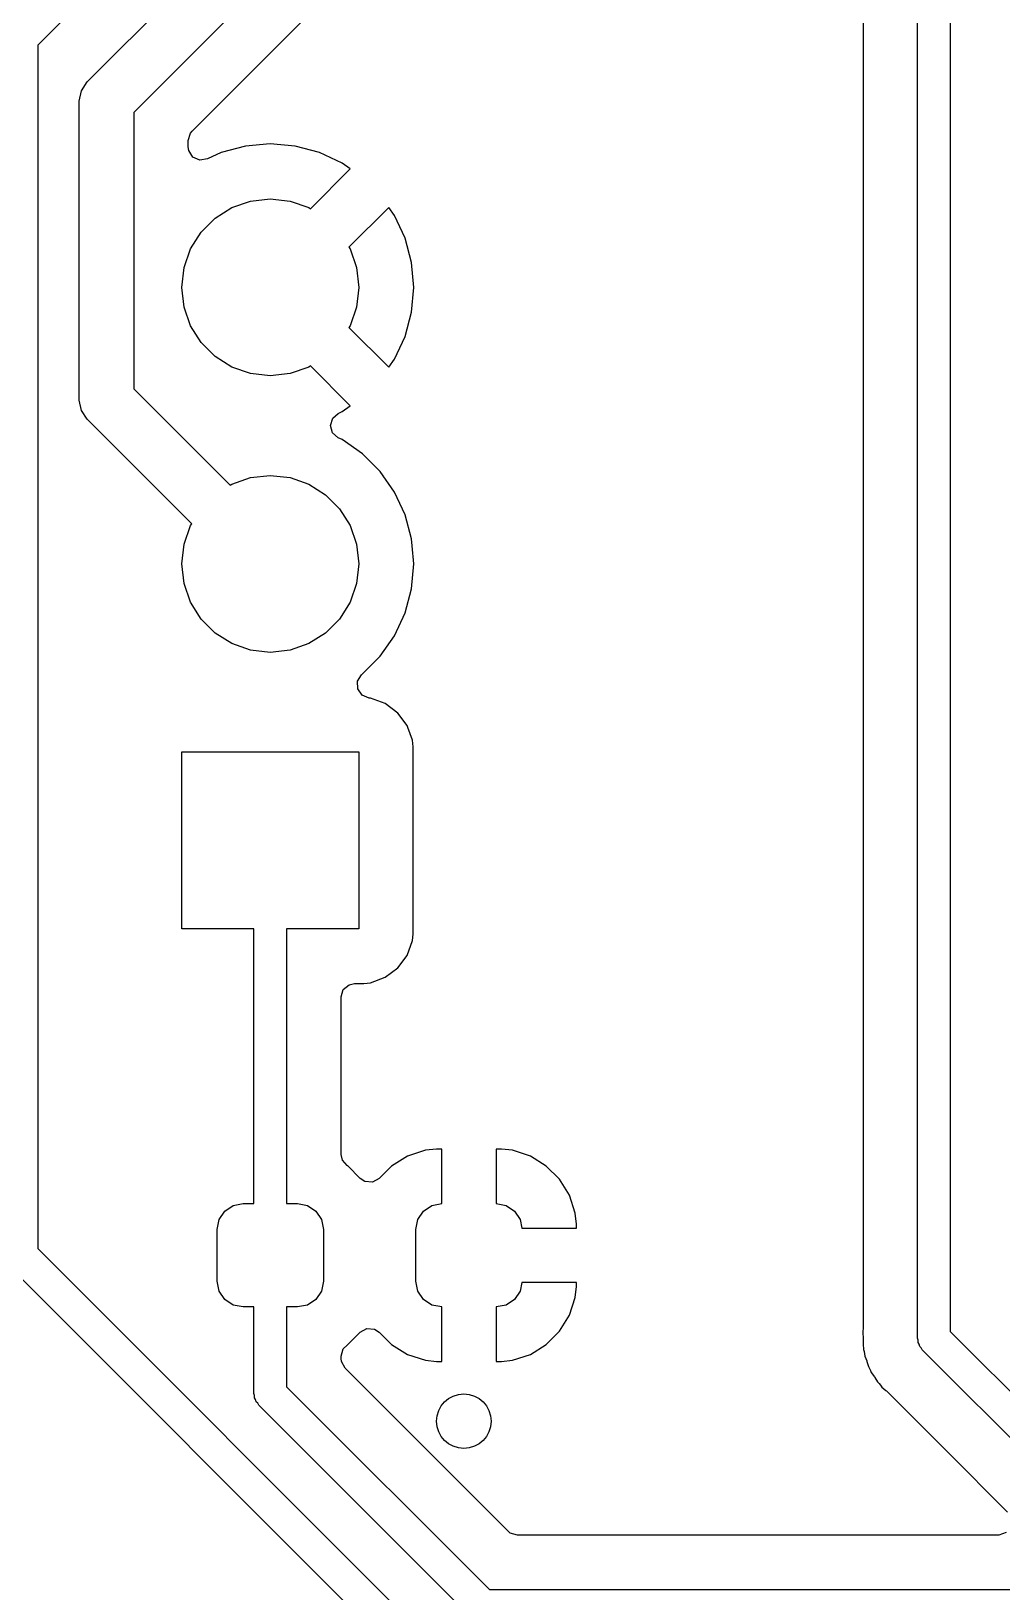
# Model space of a CAD drawing. Extents: x 3.96 to 7.44, y -5.28 to -1.66.
# Drawn here: x 6.384 to 6.735, y -4.062 to -3.497 of the extents above; entities that cross this region are included whole.
import ezdxf

# ---------------------------------------------------------------- set-up
doc = ezdxf.new("R2010")
doc.units = 0
doc.header["$MEASUREMENT"] = 0
doc.layers.add('BLACK', color=7, linetype='CONTINUOUS')

msp = doc.modelspace()

# ---------------------------------------------------------------- linework, layer by layer
at = {"layer": 'BLACK', "linetype": 'CONTINUOUS'}
for p, q in [((6.40379, -3.5157), (6.49797, -3.42151)), ((6.45973, -3.42862), (6.38591, -3.50245)), ((6.51477, -3.43255), (6.42059, -3.52674)), ((6.44172, -3.53347), (6.52547, -3.44972)), ((6.68439, -3.49132), (6.68439, -3.96663)), ((6.70409, -3.97), (6.70409, -3.49)), ((6.71591, -3.49245), (6.71591, -3.96755)), ((6.38591, -3.50245), (6.38591, -3.93755)), ((6.40091, -3.52266), (6.40165, -3.51889)), ((6.40165, -3.51889), (6.40379, -3.5157)), ((6.40091, -3.63075), (6.40091, -3.52266)), ((6.42059, -3.52674), (6.42059, -3.62667)), ((6.4403, -3.53692), (6.44107, -3.53428)), ((6.4403, -3.53916), (6.4403, -3.53692)), ((6.44107, -3.53428), (6.44172, -3.53347)), ((6.47, -3.53812), (6.46099, -3.53891)), ((6.47901, -3.53891), (6.47, -3.53812)), ((6.47, -3.53812), (6.47, -3.53812)), ((6.4405, -3.54057), (6.4403, -3.53916)), ((6.44201, -3.54288), (6.4405, -3.54057)), ((6.44452, -3.544), (6.44201, -3.54288)), ((6.44724, -3.54358), (6.44452, -3.544)), ((6.45225, -3.54125), (6.44724, -3.54358)), ((6.45226, -3.54125), (6.45225, -3.54125)), ((6.46099, -3.53891), (6.45226, -3.54125)), ((6.46099, -3.53891), (6.46099, -3.53891)), ((6.48774, -3.54125), (6.47901, -3.53891)), ((6.47901, -3.53891), (6.47901, -3.53891)), ((6.49594, -3.54507), (6.48774, -3.54125)), ((6.48774, -3.54125), (6.48774, -3.54125)), ((6.48452, -3.56157), (6.49892, -3.54716)), ((6.49892, -3.54716), (6.49594, -3.54507)), ((6.45612, -3.56117), (6.46288, -3.5588)), ((6.46288, -3.5588), (6.47, -3.558)), ((6.47, -3.558), (6.47712, -3.5588)), ((6.47712, -3.5588), (6.48388, -3.56117)), ((6.44498, -3.57005), (6.45005, -3.56498)), ((6.45005, -3.56498), (6.45612, -3.56117)), ((6.48388, -3.56117), (6.48452, -3.56157)), ((6.51284, -3.56108), (6.49843, -3.57548)), ((6.51493, -3.56406), (6.51284, -3.56108)), ((6.51875, -3.57226), (6.51493, -3.56406)), ((6.44117, -3.57612), (6.44498, -3.57005)), ((6.4388, -3.58288), (6.44117, -3.57612)), ((6.49843, -3.57548), (6.49883, -3.57612)), ((6.49883, -3.57612), (6.5012, -3.58288)), ((6.52109, -3.58099), (6.51875, -3.57226)), ((6.51875, -3.57226), (6.51875, -3.57226)), ((6.438, -3.59), (6.4388, -3.58288)), ((6.5012, -3.58288), (6.502, -3.59)), ((6.52188, -3.59), (6.52109, -3.58099)), ((6.52109, -3.58099), (6.52109, -3.58099)), ((6.4388, -3.59712), (6.438, -3.59)), ((6.502, -3.59), (6.5012, -3.59712)), ((6.52109, -3.59901), (6.52188, -3.59)), ((6.52188, -3.59), (6.52188, -3.59)), ((6.44117, -3.60388), (6.4388, -3.59712)), ((6.5012, -3.59712), (6.49883, -3.60388)), ((6.51875, -3.60774), (6.52109, -3.59901)), ((6.52109, -3.59901), (6.52109, -3.59901)), ((6.44498, -3.60995), (6.44117, -3.60388)), ((6.49883, -3.60388), (6.49843, -3.60452)), ((6.49843, -3.60452), (6.51284, -3.61892)), ((6.45005, -3.61502), (6.44498, -3.60995)), ((6.51493, -3.61594), (6.51875, -3.60775)), ((6.51875, -3.60775), (6.51875, -3.60774)), ((6.45612, -3.61883), (6.45005, -3.61502)), ((6.51284, -3.61892), (6.51493, -3.61594)), ((6.51493, -3.61594), (6.51493, -3.61594)), ((6.46288, -3.6212), (6.45612, -3.61883)), ((6.47, -3.622), (6.46288, -3.6212)), ((6.47712, -3.6212), (6.47, -3.622)), ((6.48388, -3.61883), (6.47712, -3.6212)), ((6.48452, -3.61843), (6.48388, -3.61883)), ((6.49892, -3.63284), (6.48452, -3.61843)), ((6.42059, -3.62667), (6.45548, -3.66157)), ((6.40165, -3.63451), (6.40091, -3.63075)), ((6.40091, -3.63075), (6.40091, -3.63075)), ((6.49594, -3.63493), (6.49892, -3.63284)), ((6.40379, -3.63771), (6.40165, -3.63451)), ((6.44157, -3.67548), (6.40379, -3.63771)), ((6.49177, -3.63995), (6.49256, -3.63732)), ((6.49256, -3.63732), (6.49458, -3.63556)), ((6.49458, -3.63556), (6.49594, -3.63493)), ((6.49594, -3.63493), (6.49594, -3.63493)), ((6.49252, -3.6426), (6.49177, -3.63995)), ((6.49458, -3.64441), (6.49252, -3.6426)), ((6.49595, -3.64505), (6.49458, -3.64441)), ((6.50336, -3.65024), (6.49595, -3.64505)), ((6.49595, -3.64505), (6.49595, -3.64505)), ((6.50976, -3.65664), (6.50336, -3.65024)), ((6.51492, -3.664), (6.50976, -3.65664)), ((6.50976, -3.65664), (6.50976, -3.65664)), ((6.45548, -3.66157), (6.45612, -3.66117)), ((6.45612, -3.66117), (6.46288, -3.6588)), ((6.46288, -3.6588), (6.47, -3.658)), ((6.47, -3.658), (6.47712, -3.6588)), ((6.47712, -3.6588), (6.48388, -3.66117)), ((6.48388, -3.66117), (6.48995, -3.66498)), ((6.48995, -3.66498), (6.49502, -3.67005)), ((6.51495, -3.66405), (6.51492, -3.664)), ((6.51877, -3.67225), (6.51495, -3.66405)), ((6.49502, -3.67005), (6.49883, -3.67612)), ((6.52111, -3.68099), (6.51877, -3.67225)), ((6.4388, -3.68288), (6.44117, -3.67612)), ((6.44117, -3.67612), (6.44157, -3.67548)), ((6.49883, -3.67612), (6.5012, -3.68288)), ((6.438, -3.69), (6.4388, -3.68288)), ((6.5012, -3.68288), (6.502, -3.69)), ((6.52133, -3.68342), (6.52111, -3.68099)), ((6.5219, -3.68993), (6.52133, -3.68342)), ((6.4388, -3.69712), (6.438, -3.69)), ((6.502, -3.69), (6.5012, -3.69712)), ((6.52111, -3.69901), (6.5219, -3.69)), ((6.5219, -3.69), (6.5219, -3.68993)), ((6.44117, -3.70388), (6.4388, -3.69712)), ((6.5012, -3.69712), (6.49883, -3.70388)), ((6.51877, -3.70775), (6.52111, -3.69901)), ((6.44498, -3.70995), (6.44117, -3.70388)), ((6.49883, -3.70388), (6.49502, -3.70995)), ((6.45005, -3.71502), (6.44498, -3.70995)), ((6.49502, -3.70995), (6.48995, -3.71502)), ((6.51495, -3.71595), (6.51877, -3.70775)), ((6.45612, -3.71883), (6.45005, -3.71502)), ((6.48995, -3.71502), (6.48388, -3.71883)), ((6.50976, -3.72336), (6.51495, -3.71595)), ((6.46288, -3.7212), (6.45612, -3.71883)), ((6.47, -3.722), (6.46288, -3.7212)), ((6.47712, -3.7212), (6.47, -3.722)), ((6.48388, -3.71883), (6.47712, -3.7212)), ((6.50336, -3.72976), (6.50976, -3.72336)), ((6.50299, -3.73007), (6.50321, -3.7299)), ((6.5032, -3.7299), (6.50336, -3.72976)), ((6.50321, -3.7299), (6.5032, -3.7299)), ((6.50336, -3.72976), (6.50336, -3.72976)), ((6.50159, -3.73244), (6.50299, -3.73007)), ((6.50169, -3.73519), (6.50159, -3.73244)), ((6.50326, -3.73745), (6.50169, -3.73519)), ((6.5058, -3.7385), (6.50326, -3.73745)), ((6.50623, -3.73855), (6.5058, -3.7385)), ((6.51154, -3.74053), (6.50623, -3.73855)), ((6.51608, -3.74392), (6.51154, -3.74053)), ((6.51154, -3.74053), (6.51154, -3.74053)), ((6.51947, -3.74846), (6.51608, -3.74392)), ((6.51608, -3.74392), (6.51608, -3.74392)), ((6.51975, -3.74919), (6.51947, -3.74846)), ((6.51947, -3.74846), (6.51947, -3.74846)), ((6.52145, -3.75377), (6.51975, -3.74919)), ((6.438, -3.822), (6.438, -3.758)), ((6.438, -3.758), (6.502, -3.758)), ((6.502, -3.758), (6.502, -3.822)), ((6.5217, -3.75612), (6.52145, -3.75377)), ((6.5217, -3.82388), (6.5217, -3.75612)), ((6.46409, -3.822), (6.438, -3.822)), ((6.46409, -3.9213), (6.46409, -3.822)), ((6.502, -3.822), (6.47591, -3.822)), ((6.47591, -3.822), (6.47591, -3.9213)), ((6.52145, -3.82623), (6.5217, -3.82388)), ((6.51608, -3.83608), (6.51947, -3.83154)), ((6.51947, -3.83154), (6.52145, -3.82623)), ((6.51154, -3.83947), (6.51608, -3.83608)), ((6.49639, -3.84395), (6.49846, -3.84215)), ((6.49846, -3.84215), (6.50049, -3.8417)), ((6.50049, -3.8417), (6.50388, -3.8417)), ((6.50388, -3.8417), (6.50623, -3.84145)), ((6.50388, -3.8417), (6.50388, -3.8417)), ((6.50623, -3.84145), (6.51154, -3.83947)), ((6.49561, -3.84659), (6.49639, -3.84395)), ((6.49561, -3.90351), (6.49561, -3.84659)), ((6.49609, -3.90562), (6.49561, -3.90351)), ((6.51965, -3.90416), (6.51388, -3.90772)), ((6.5261, -3.90202), (6.51965, -3.90416)), ((6.51965, -3.90416), (6.51965, -3.90416)), ((6.53007, -3.90161), (6.5261, -3.90202)), ((6.53201, -3.90161), (6.53007, -3.90161)), ((6.53007, -3.90161), (6.53007, -3.90161)), ((6.53201, -3.9213), (6.53201, -3.90161)), ((6.53201, -3.90161), (6.53201, -3.90161)), ((6.55363, -3.90161), (6.55169, -3.90161)), ((6.55169, -3.90161), (6.55169, -3.9213)), ((6.5576, -3.90202), (6.55363, -3.90161)), ((6.56405, -3.90416), (6.5576, -3.90202)), ((6.56982, -3.90772), (6.56405, -3.90416)), ((6.56405, -3.90416), (6.56405, -3.90416)), ((6.49778, -3.9075), (6.49609, -3.90562)), ((6.49776, -3.90753), (6.49778, -3.9075)), ((6.4979, -3.90763), (6.49776, -3.90753)), ((6.49793, -3.90767), (6.4979, -3.90763)), ((6.49799, -3.9077), (6.49793, -3.90767)), ((6.50249, -3.9122), (6.49799, -3.9077)), ((6.49799, -3.9077), (6.49799, -3.9077)), ((6.49799, -3.9077), (6.49799, -3.9077)), ((6.49799, -3.9077), (6.49799, -3.9077)), ((6.51388, -3.90772), (6.50939, -3.9122)), ((6.57462, -3.91252), (6.56982, -3.90772)), ((6.56982, -3.90772), (6.56982, -3.90772)), ((6.50423, -3.91333), (6.50249, -3.9122)), ((6.50698, -3.91352), (6.50423, -3.91333)), ((6.50939, -3.9122), (6.50698, -3.91352)), ((6.57819, -3.91829), (6.57462, -3.91252)), ((6.57462, -3.91252), (6.57462, -3.91252)), ((6.45658, -3.92201), (6.46016, -3.9213)), ((6.46016, -3.9213), (6.46409, -3.9213)), ((6.47591, -3.9213), (6.47984, -3.9213)), ((6.47984, -3.9213), (6.48342, -3.92201)), ((6.52843, -3.92201), (6.53201, -3.9213)), ((6.55169, -3.9213), (6.55527, -3.92201)), ((6.57819, -3.9183), (6.57819, -3.91829)), ((6.58032, -3.92474), (6.57819, -3.9183)), ((6.45081, -3.93065), (6.45152, -3.92707)), ((6.45152, -3.92707), (6.45355, -3.92404)), ((6.45355, -3.92404), (6.45658, -3.92201)), ((6.48342, -3.92201), (6.48645, -3.92404)), ((6.48645, -3.92404), (6.48848, -3.92707)), ((6.48848, -3.92707), (6.48919, -3.93065)), ((6.52266, -3.93065), (6.52337, -3.92707)), ((6.52337, -3.92707), (6.5254, -3.92404)), ((6.5254, -3.92404), (6.52843, -3.92201)), ((6.55527, -3.92201), (6.5583, -3.92404)), ((6.5583, -3.92404), (6.56033, -3.92707)), ((6.56033, -3.92707), (6.56095, -3.93016)), ((6.58073, -3.92871), (6.58032, -3.92474)), ((6.45081, -3.94935), (6.45081, -3.93065)), ((6.48919, -3.93065), (6.48919, -3.94935)), ((6.52266, -3.94935), (6.52266, -3.93065)), ((6.56095, -3.93016), (6.58073, -3.93016)), ((6.58073, -3.93016), (6.58073, -3.92871)), ((6.58073, -3.92871), (6.58073, -3.92871)), ((6.38591, -3.93755), (6.53245, -4.08409)), ((6.52582, -4.09418), (6.37582, -3.94418)), ((6.45152, -3.95293), (6.45081, -3.94935)), ((6.48919, -3.94935), (6.48848, -3.95293)), ((6.52337, -3.95293), (6.52266, -3.94935)), ((6.56095, -3.94984), (6.56033, -3.95293)), ((6.58073, -3.94984), (6.56095, -3.94984)), ((6.58073, -3.95129), (6.58073, -3.94984)), ((6.45355, -3.95596), (6.45152, -3.95293)), ((6.48848, -3.95293), (6.48645, -3.95596)), ((6.5254, -3.95596), (6.52337, -3.95293)), ((6.56033, -3.95293), (6.5583, -3.95596)), ((6.57819, -3.9617), (6.58032, -3.95526)), ((6.58032, -3.95526), (6.58073, -3.95129)), ((6.58073, -3.95129), (6.58073, -3.95129)), ((6.45658, -3.95799), (6.45355, -3.95596)), ((6.46016, -3.9587), (6.45658, -3.95799)), ((6.46409, -3.9587), (6.46016, -3.9587)), ((6.46409, -3.99), (6.46409, -3.9587)), ((6.47984, -3.9587), (6.47591, -3.9587)), ((6.47591, -3.9587), (6.47591, -3.98755)), ((6.48342, -3.95799), (6.47984, -3.9587)), ((6.48645, -3.95596), (6.48342, -3.95799)), ((6.52843, -3.95799), (6.5254, -3.95596)), ((6.53201, -3.9587), (6.52843, -3.95799)), ((6.53201, -3.97839), (6.53201, -3.9587)), ((6.55527, -3.95799), (6.55169, -3.9587)), ((6.55169, -3.9587), (6.55169, -3.97839)), ((6.5583, -3.95596), (6.55527, -3.95799)), ((6.50249, -3.9678), (6.5049, -3.96648)), ((6.5049, -3.96648), (6.50765, -3.96667)), ((6.50765, -3.96667), (6.50939, -3.9678)), ((6.57462, -3.96748), (6.57819, -3.96171)), ((6.57819, -3.96171), (6.57819, -3.9617)), ((6.68439, -3.96663), (6.68432, -3.96726)), ((6.49639, -3.97385), (6.49777, -3.97249)), ((6.49776, -3.97247), (6.49788, -3.97238)), ((6.49777, -3.97249), (6.49776, -3.97247)), ((6.49788, -3.97238), (6.49793, -3.97233)), ((6.49793, -3.97233), (6.49799, -3.9723)), ((6.49799, -3.9723), (6.50249, -3.9678)), ((6.50939, -3.9678), (6.51388, -3.97228)), ((6.51388, -3.97228), (6.51388, -3.97228)), ((6.51388, -3.97228), (6.51965, -3.97584)), ((6.56405, -3.97584), (6.56982, -3.97228)), ((6.56982, -3.97228), (6.57462, -3.96748)), ((6.56982, -3.97228), (6.56982, -3.97228)), ((6.57462, -3.96748), (6.57462, -3.96748)), ((6.68433, -3.96726), (6.6843, -3.96757)), ((6.6843, -3.96757), (6.68439, -3.9704)), ((6.68432, -3.96726), (6.68433, -3.96726)), ((6.68439, -3.9704), (6.68439, -3.97161)), ((6.68439, -3.97161), (6.68439, -3.97161)), ((6.68439, -3.97161), (6.68443, -3.9719)), ((6.68443, -3.9719), (6.68444, -3.97213)), ((6.68444, -3.97213), (6.6845, -3.97404)), ((6.7043, -3.97075), (6.70409, -3.97)), ((6.7043, -3.97153), (6.7043, -3.97075)), ((6.70468, -3.9722), (6.7043, -3.97153)), ((6.70489, -3.97295), (6.70468, -3.9722)), ((6.71591, -3.96755), (6.79245, -4.04409)), ((6.49561, -3.97649), (6.49639, -3.97385)), ((6.49561, -3.97737), (6.49561, -3.97649)), ((6.49572, -3.97841), (6.49561, -3.97737)), ((6.51965, -3.97584), (6.51965, -3.97584)), ((6.51965, -3.97584), (6.5261, -3.97798)), ((6.5261, -3.97798), (6.53007, -3.97839)), ((6.55363, -3.97839), (6.5576, -3.97798)), ((6.5576, -3.97798), (6.56405, -3.97584)), ((6.56405, -3.97584), (6.56405, -3.97584)), ((6.6845, -3.97404), (6.6845, -3.97404)), ((6.6845, -3.97404), (6.68474, -3.97484)), ((6.68474, -3.97484), (6.68489, -3.97559)), ((6.68489, -3.97559), (6.685, -3.97642)), ((6.685, -3.97642), (6.685, -3.97642)), ((6.685, -3.97642), (6.6857, -3.9782)), ((6.6857, -3.9782), (6.68578, -3.97842)), ((6.70544, -3.9735), (6.70489, -3.97295)), ((6.70582, -3.97418), (6.70544, -3.9735)), ((6.78582, -4.05418), (6.70582, -3.97418)), ((6.49704, -3.98082), (6.49572, -3.97841)), ((6.55599, -4.03977), (6.49704, -3.98082)), ((6.53007, -3.97839), (6.53201, -3.97839)), ((6.53201, -3.97839), (6.53201, -3.97839)), ((6.55169, -3.97839), (6.55363, -3.97839)), ((6.55363, -3.97839), (6.55363, -3.97839)), ((6.68578, -3.97842), (6.68631, -3.98025)), ((6.68631, -3.98025), (6.68631, -3.98025)), ((6.68631, -3.98025), (6.68631, -3.98025)), ((6.68631, -3.98025), (6.68669, -3.98089)), ((6.68669, -3.98089), (6.68673, -3.98097)), ((6.68673, -3.98097), (6.68707, -3.98166)), ((6.68707, -3.98166), (6.68721, -3.98202)), ((6.68721, -3.98202), (6.68738, -3.98244)), ((6.68738, -3.98244), (6.6885, -3.98398)), ((6.47591, -3.98755), (6.54926, -4.06091)), ((6.6885, -3.98398), (6.68863, -3.98418)), ((6.68863, -3.98418), (6.6896, -3.98582)), ((6.6896, -3.98582), (6.6896, -3.98582)), ((6.6896, -3.98582), (6.69019, -3.98641)), ((6.69019, -3.98641), (6.69069, -3.98699)), ((6.69069, -3.98699), (6.69118, -3.98767)), ((6.69118, -3.98767), (6.69118, -3.98767)), ((6.69118, -3.98767), (6.69118, -3.98767)), ((6.69118, -3.98767), (6.69266, -3.98889)), ((6.69266, -3.98889), (6.69283, -3.98904)), ((6.69283, -3.98904), (6.71477, -4.01099)), ((6.4643, -3.99075), (6.46409, -3.99)), ((6.4643, -3.99153), (6.4643, -3.99075)), ((6.46468, -3.9922), (6.4643, -3.99153)), ((6.46489, -3.99295), (6.46468, -3.9922)), ((6.46544, -3.9935), (6.46489, -3.99295)), ((6.46582, -3.99418), (6.46544, -3.9935)), ((6.54264, -4.07099), (6.46582, -3.99418)), ((6.71477, -4.01099), (6.73665, -4.03287)), ((6.5568, -4.04043), (6.55599, -4.03977)), ((6.73612, -4.04023), (6.73354, -4.04119)), ((6.55944, -4.0412), (6.5568, -4.04043)), ((6.7332, -4.0412), (6.55944, -4.0412)), ((6.73354, -4.04119), (6.7332, -4.0412)), ((6.54926, -4.06091), (6.90074, -4.06091))]:
    msp.add_line(p, q, dxfattribs=at)
at = {"layer": 'BLACK'}
msp.add_circle((6.54, -4), 0.00984, dxfattribs=at)

doc.saveas('drawing.dxf')
